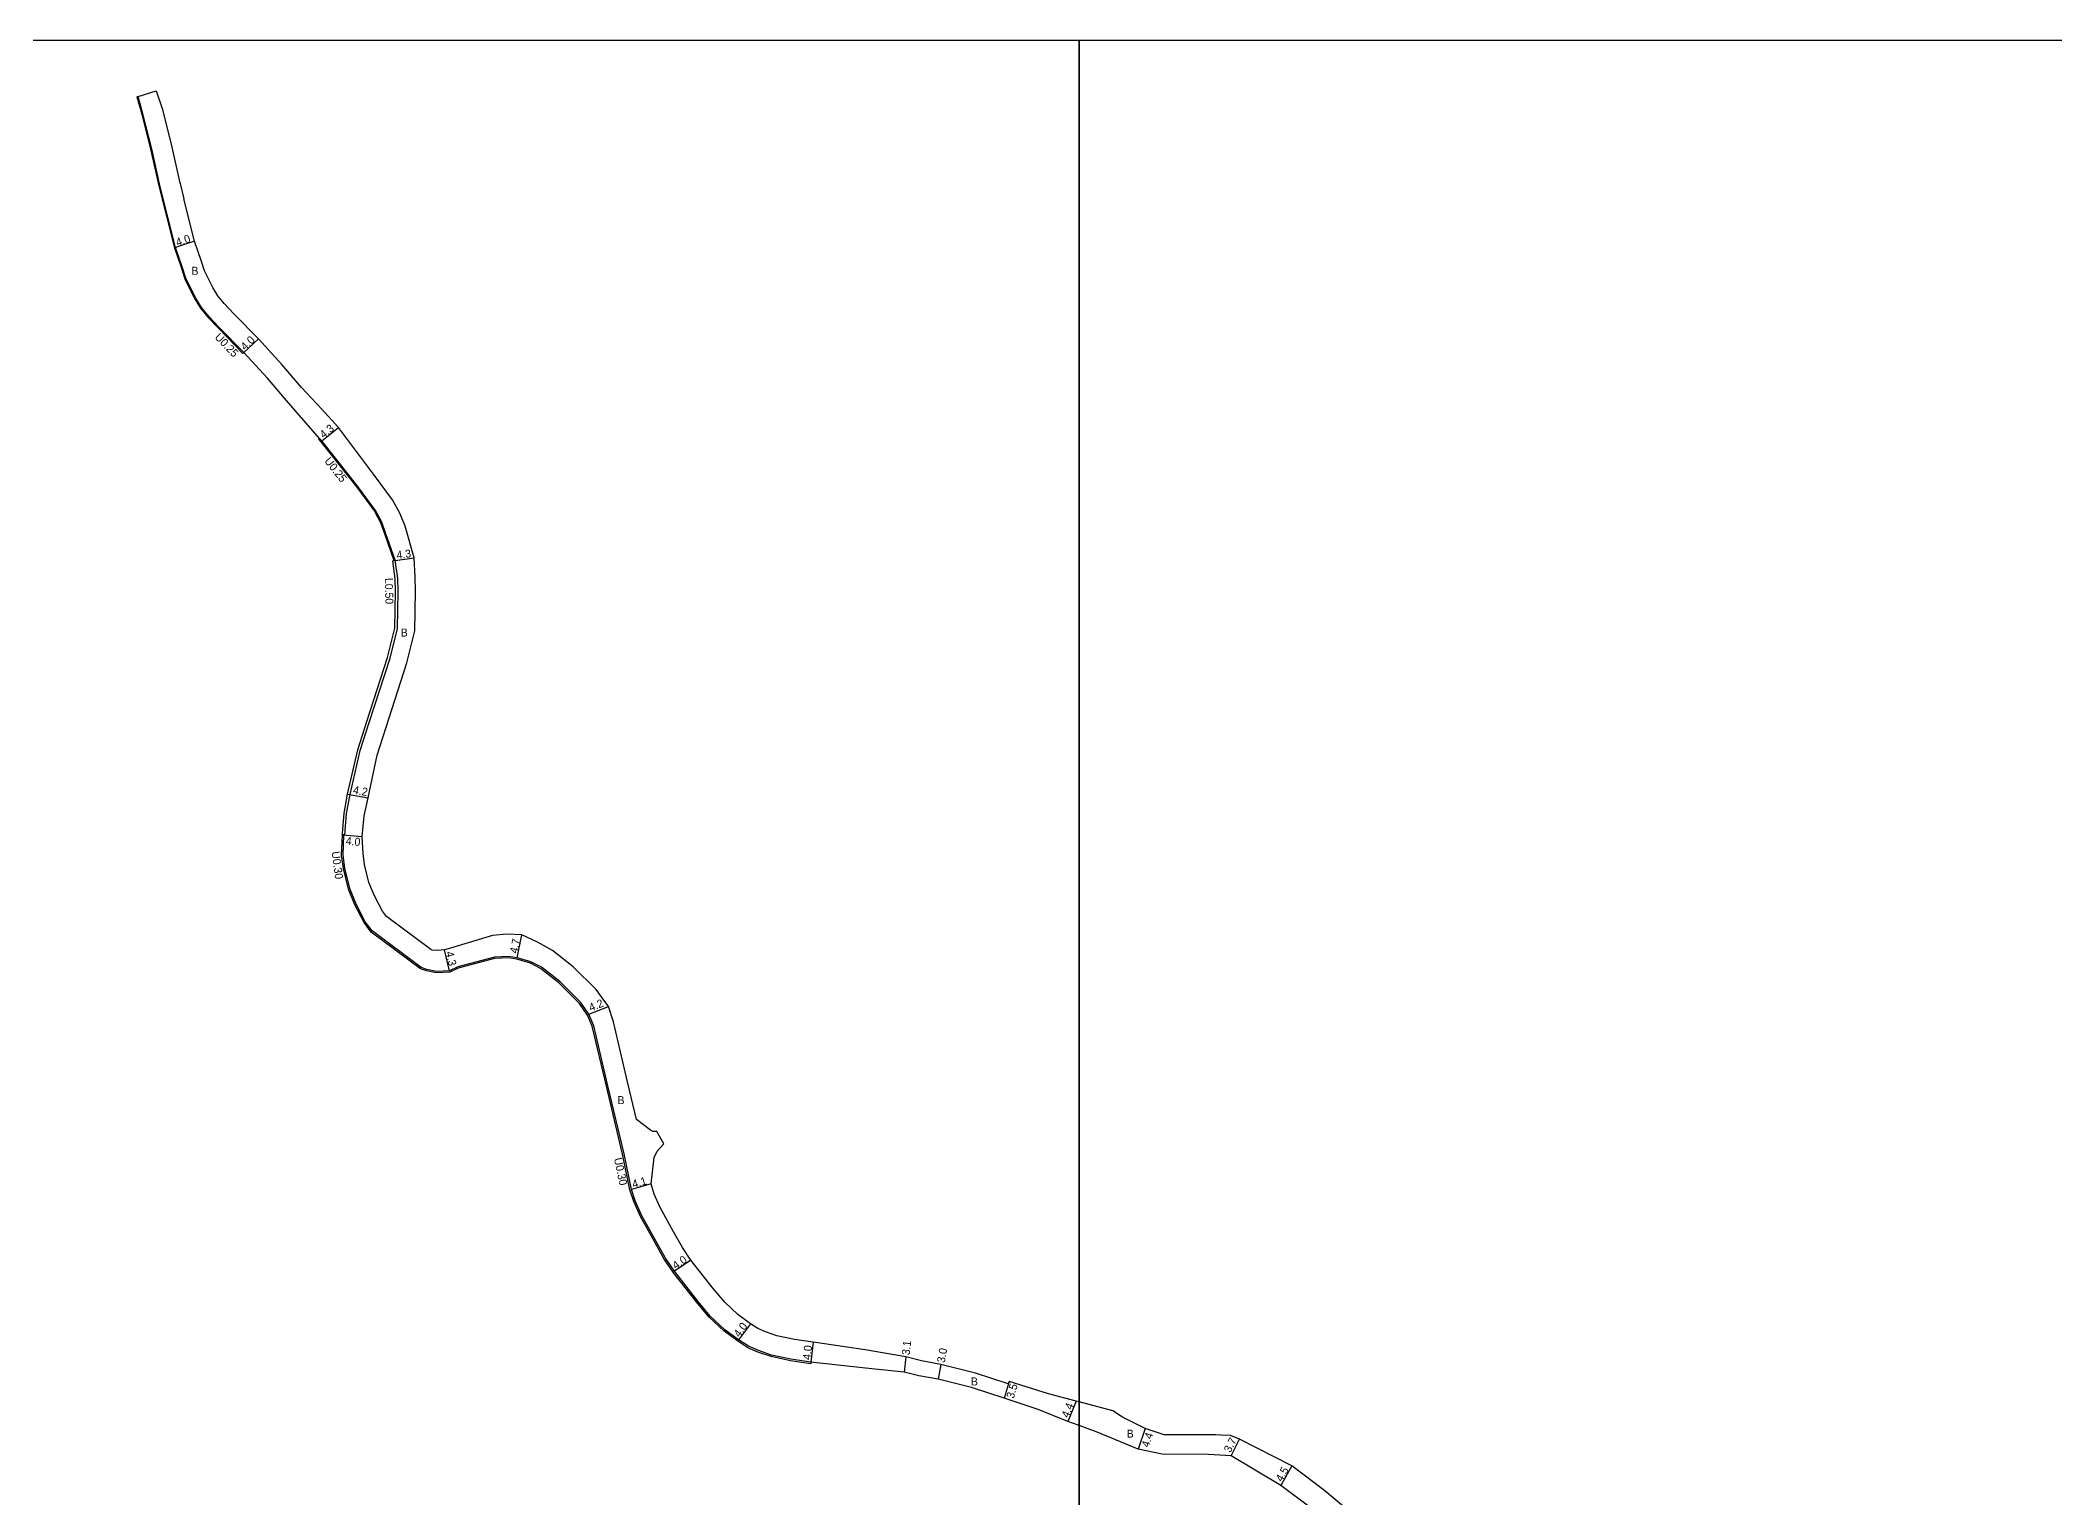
# Model space of a CAD drawing. Header units: metres. Extents: x -24000 to -20000, y -114000 to -111000.
# Drawn here: x -21007.8 to -20605, y -113091.4 to -112800 of the extents above; entities that cross this region are included whole.
import ezdxf

# ---------------------------------------------------------------- set-up
doc = ezdxf.new("R2010")
doc.units = ezdxf.units.M
doc.header["$LTSCALE"] = 2.5
for name, color, linetype in [('側溝・桝', 7, 'Continuous'), ('図郭', 7, 'Continuous'), ('幅員', 7, 'Continuous'), ('舗装', 7, 'Continuous'), ('道路', 7, 'Continuous')]:
    doc.layers.add(name, color=color, linetype=linetype)
doc.styles.get("Standard").update_dxf_attribs({"font": ''})
doc.styles.get('Standard').set_extended_font_data('@MS PGothic')

msp = doc.modelspace()

# ---------------------------------------------------------------- linework, layer by layer
at = {"layer": '側溝・桝'}
for points in [[(-20988.21, -112811.25), (-20988.45, -112811.32), (-20987.49, -112814.76), (-20985.73, -112821.79), (-20984.02, -112829.35), (-20980.95, -112841.52), (-20979.63, -112845.37), (-20978.88, -112847.67), (-20977.02, -112851.48), (-20975.74, -112853.54), (-20974.21, -112855.45), (-20972.09, -112857.65), (-20967.24, -112862.63), (-20967.06, -112862.46)], [(-20951.92, -112879.63), (-20952.11, -112879.79), (-20951.69, -112880.28), (-20944.49, -112889.36), (-20940.93, -112894.16), (-20939.72, -112896.43), (-20938.9, -112898.81), (-20937.05, -112904.02)], [(-20947.07, -112958.9), (-20946.87, -112958.92), (-20946.51, -112954.61), (-20945.84, -112950.84), (-20943.79, -112942.02), (-20941.99, -112936.4), (-20937.84, -112923.55), (-20936.35, -112917.64), (-20936.23, -112910.15), (-20936.29, -112907.64), (-20936.8, -112903.97)], [(-20853.68, -113064.34), (-20853.72, -113064.63), (-20857.74, -113064.04), (-20861.65, -113063.19), (-20864.27, -113062.3), (-20866.32, -113061.43), (-20868.32, -113060.13), (-20871.09, -113058.09), (-20874.01, -113055.31), (-20876.54, -113052.29), (-20881.07, -113046.51), (-20881.2, -113046.34), (-20883.01, -113043.7), (-20884.9, -113040.35), (-20887.76, -113035.18), (-20889.09, -113032.19), (-20889.86, -113029.85), (-20891.34, -113022.76), (-20894.58, -113009.11), (-20897.4, -112997.17), (-20898.32, -112994.91), (-20899.92, -112992.61), (-20904.08, -112988.46), (-20907.72, -112985.58), (-20909.78, -112984.56), (-20912.5, -112983.74), (-20914.13, -112983.49), (-20916.94, -112983.63), (-20924.2, -112985.57), (-20925.9, -112986.35), (-20928.6, -112986.49), (-20930.55, -112986.07), (-20931.73, -112985.67), (-20941.64, -112978.32), (-20943.04, -112976.44), (-20944.85, -112972.88), (-20946.17, -112969.72), (-20947.17, -112965.6), (-20947.51, -112962.99), (-20947.37, -112958.89)]]:
    msp.add_lwpolyline(points, dxfattribs=at)
at = {"layer": '図郭'}
for points in [[(-21600, -112800), (-20800, -112800), (-20800, -113400), (-21600, -113400)], [(-20800, -112800), (-20000, -112800), (-20000, -113400), (-20800, -113400)]]:
    msp.add_lwpolyline(points, close=True, dxfattribs=at)
at = {"layer": '幅員'}
for points in [[(-20976.92, -112840.17), (-20980.71, -112841.45)], [(-20967.06, -112862.46), (-20964.14, -112859.71)], [(-20951.5, -112880.12), (-20948.13, -112877.45)], [(-20937.29, -112904.07), (-20933.03, -112903.47)], [(-20946.33, -112950.74), (-20942.2, -112951.48)], [(-20947.37, -112958.89), (-20943.39, -112959.22)], [(-20912.43, -112983.45), (-20911.45, -112978.85)], [(-20925.97, -112986.05), (-20926.96, -112981.87)], [(-20898.05, -112994.76), (-20894.16, -112993.18)], [(-20885.63, -113028.64), (-20889.57, -113029.77)], [(-20877.66, -113043.9), (-20880.96, -113046.16)], [(-20865.77, -113056.67), (-20868.15, -113059.89)], [(-20853.24, -113060.36), (-20853.68, -113064.34)], [(-20834.68, -113063.27), (-20835.02, -113066.35)], [(-20827.68, -113064.78), (-20828.22, -113067.73)], [(-20814.06, -113068.18), (-20815.04, -113071.54)], [(-20800.64, -113072.1), (-20802.33, -113076.16)], [(-20786.8, -113077.57), (-20788.24, -113081.73)], [(-20769.64, -113083.03), (-20767.94, -113079.75)], [(-20757.49, -113085.08), (-20759.72, -113088.99)]]:
    msp.add_lwpolyline(points, dxfattribs=at)
at = {"layer": '道路'}
for points in [[(-20988.21, -112811.25), (-20984.62, -112810.13)], [(-20984.62, -112810.13), (-20983.4, -112813.61), (-20981.6, -112820.78), (-20979.91, -112828.26), (-20979.81, -112828.64), (-20979.05, -112831.68)], [(-20951.92, -112879.63), (-20955.93, -112875), (-20958.53, -112872.05), (-20962.37, -112867.57), (-20967.06, -112862.46), (-20971.91, -112857.47), (-20974.02, -112855.29), (-20975.53, -112853.4), (-20976.81, -112851.35), (-20978.65, -112847.58), (-20979.4, -112845.29), (-20980.71, -112841.45), (-20983.77, -112829.29), (-20985.49, -112821.73), (-20987.25, -112814.7), (-20988.21, -112811.25)], [(-20883.06, -113020.7), (-20884.5, -113018.17), (-20885.31, -113018.22), (-20885.77, -113017.94), (-20888.58, -113015.77), (-20890.37, -113008.25), (-20893.13, -112996.3), (-20894.16, -112993.18), (-20896.61, -112989.84), (-20901.22, -112985.25), (-20905.35, -112981.98), (-20908.33, -112980.35), (-20911.45, -112978.85), (-20914.46, -112978.74), (-20917.34, -112978.99), (-20925.73, -112981.54), (-20926.96, -112981.87), (-20928.26, -112981.98), (-20929.4, -112981.92), (-20929.71, -112981.82), (-20938.57, -112975.24), (-20939.37, -112974.16), (-20940.95, -112971.07), (-20942.07, -112968.38), (-20942.93, -112964.82), (-20943.22, -112962.63), (-20943.39, -112959.22), (-20943.04, -112955.06), (-20942.2, -112951.48), (-20940.42, -112942.96), (-20938.61, -112937.34), (-20934.47, -112924.51), (-20932.86, -112918.11), (-20932.73, -112910.13), (-20932.79, -112907.36), (-20933.03, -112903.47), (-20934.8, -112897.16), (-20935.82, -112894.72), (-20937.32, -112891.89), (-20941.12, -112886.76), (-20948.13, -112877.45), (-20951.53, -112873.72), (-20955.52, -112869.41), (-20959.45, -112864.84), (-20964.14, -112859.71), (-20969.06, -112854.67), (-20971.01, -112852.64), (-20972.26, -112851.08), (-20973.3, -112849.41), (-20974.93, -112846.07), (-20975.6, -112844.02), (-20976.92, -112840.17), (-20979.05, -112831.68)], [(-20800, -113077.01), (-20802.33, -113076.16), (-20808.21, -113073.76), (-20815.04, -113071.54), (-20821.58, -113069.39), (-20828.22, -113067.73), (-20832.07, -113067.03), (-20835.02, -113066.35), (-20842.73, -113065.54), (-20853.68, -113064.34), (-20857.68, -113063.74), (-20861.57, -113062.9), (-20864.17, -113062.02), (-20866.18, -113061.16), (-20868.15, -113059.89), (-20870.89, -113057.86), (-20873.79, -113055.1), (-20876.31, -113052.1), (-20880.96, -113046.16), (-20882.75, -113043.54), (-20884.64, -113040.21), (-20887.49, -113035.05), (-20888.81, -113032.08), (-20889.57, -113029.77), (-20891.04, -113022.69), (-20894.29, -113009.04), (-20897.11, -112997.08), (-20898.05, -112994.76), (-20899.69, -112992.42), (-20903.88, -112988.24), (-20907.56, -112985.33), (-20909.67, -112984.28), (-20912.43, -112983.45), (-20914.12, -112983.18), (-20916.98, -112983.34), (-20924.3, -112985.29), (-20925.97, -112986.05), (-20928.57, -112986.19), (-20930.47, -112985.78), (-20931.59, -112985.4), (-20941.43, -112978.1), (-20942.78, -112976.28), (-20944.58, -112972.75), (-20945.88, -112969.62), (-20946.87, -112965.54), (-20947.21, -112962.96), (-20947.07, -112958.9), (-20947.37, -112958.89), (-20947.35, -112958.59), (-20947.01, -112954.54), (-20946.33, -112950.74), (-20944.27, -112941.89), (-20942.46, -112936.25), (-20938.32, -112923.41), (-20936.85, -112917.58), (-20936.73, -112910.15), (-20936.79, -112907.68), (-20937.29, -112904.07), (-20937.05, -112904.02), (-20936.8, -112903.97), (-20938.66, -112898.72), (-20939.49, -112896.33), (-20940.72, -112894.03), (-20944.29, -112889.2), (-20951.5, -112880.12), (-20951.92, -112879.63)], [(-20800, -113072.27), (-20800.64, -113072.1), (-20806.18, -113070.64), (-20814.06, -113068.18), (-20814.2, -113068.66), (-20820.79, -113066.5), (-20827.68, -113064.78), (-20831.59, -113064.07), (-20834.68, -113063.27), (-20842.8, -113061.85), (-20853.24, -113060.36), (-20856.96, -113059.8), (-20860.51, -113059.04), (-20862.74, -113058.28), (-20864.29, -113057.62), (-20865.77, -113056.67), (-20868.31, -113054.79), (-20870.87, -113052.36), (-20873.2, -113049.58), (-20877.66, -113043.9), (-20879.35, -113041.43), (-20881.14, -113038.27), (-20883.9, -113033.26), (-20885.04, -113030.71), (-20885.63, -113028.64), (-20885.03, -113023.4), (-20884.4, -113022.15), (-20883.06, -113020.7)], [(-20772.7, -113078.89), (-20773.63, -113078.85), (-20783.03, -113078.87), (-20786.8, -113077.57), (-20791.39, -113075.32), (-20793.32, -113074.07), (-20800, -113072.27)], [(-20753.64, -113093.49), (-20759.72, -113088.99), (-20769.64, -113083.03), (-20774.14, -113082.77), (-20783.44, -113082.7), (-20788.24, -113081.73), (-20796.44, -113078.31), (-20800, -113077.01)], [(-20744.67, -113095.35), (-20750.88, -113090.06), (-20757.49, -113085.08), (-20767.94, -113079.75), (-20769.76, -113079.01), (-20771.72, -113078.93), (-20772.7, -113078.89)]]:
    msp.add_lwpolyline(points, dxfattribs=at)

# ---------------------------------------------------------------- texts
at = {"layer": '側溝・桝'}
for s, rotation, p in [('U0.25', 313.9608, (-20973.01, -112859.49)), ('U0.25', 308.463, (-20951.07, -112884.17)), ('L0.50', 271.3204, (-20938.88, -112907.53)), ('U0.30', 277.401, (-20949.51, -112962.28)), ('U0.30', 281.7218, (-20893.06, -113023.62))]:
    msp.add_text(s, height=1.6, rotation=rotation, dxfattribs=at).set_placement(p)
at = {"layer": '幅員'}
for s, rotation, p in [('4.0', 18.6993, (-20980.36, -112841.23)), ('4.0', 43.298, (-20966.83, -112862.11)), ('4.3', 38.4626, (-20951.13, -112879.7)), ('4.3', 7.9276, (-20936.42, -112903.76)), ('4.2', 349.8962, (-20945.32, -112950.63)), ('4.0', 355.2489, (-20946.73, -112960.87)), ('4.7', 78.0248, (-20912.37, -112982.69)), ('4.3', 283.25, (-20926.73, -112982.38)), ('4.2', 22.1515, (-20897.69, -112994.24)), ('4.1', 16.0722, (-20889.17, -113029.55)), ('4.0', 34.3965, (-20880.69, -113045.85)), ('4.0', 53.603, (-20867.99, -113059.5)), ('3.1', 83.7049, (-20833.93, -113062.98)), ('4.0', 83.7038, (-20853.74, -113063.93)), ('3.0', 79.6753, (-20826.92, -113064.53)), ('3.5', 73.6576, (-20813.11, -113071.7)), ('4.4', 67.4459, (-20802.19, -113075.57)), ('4.4', 70.9553, (-20786.13, -113081.49)), ('3.7', 62.6519, (-20769.79, -113082.54)), ('4.5', 60.3489, (-20759.48, -113088.38))]:
    msp.add_text(s, height=1.6, rotation=rotation, dxfattribs=at).set_placement(p)
at = {"layer": '舗装'}
for p in [(-20977.55, -112846.9), (-20935.69, -112919.23), (-20892.35, -113012.73), (-20821.68, -113068.99), (-20790.53, -113079.43)]:
    msp.add_text('B', height=1.6, dxfattribs=at).set_placement(p)

doc.saveas('drawing.dxf')
